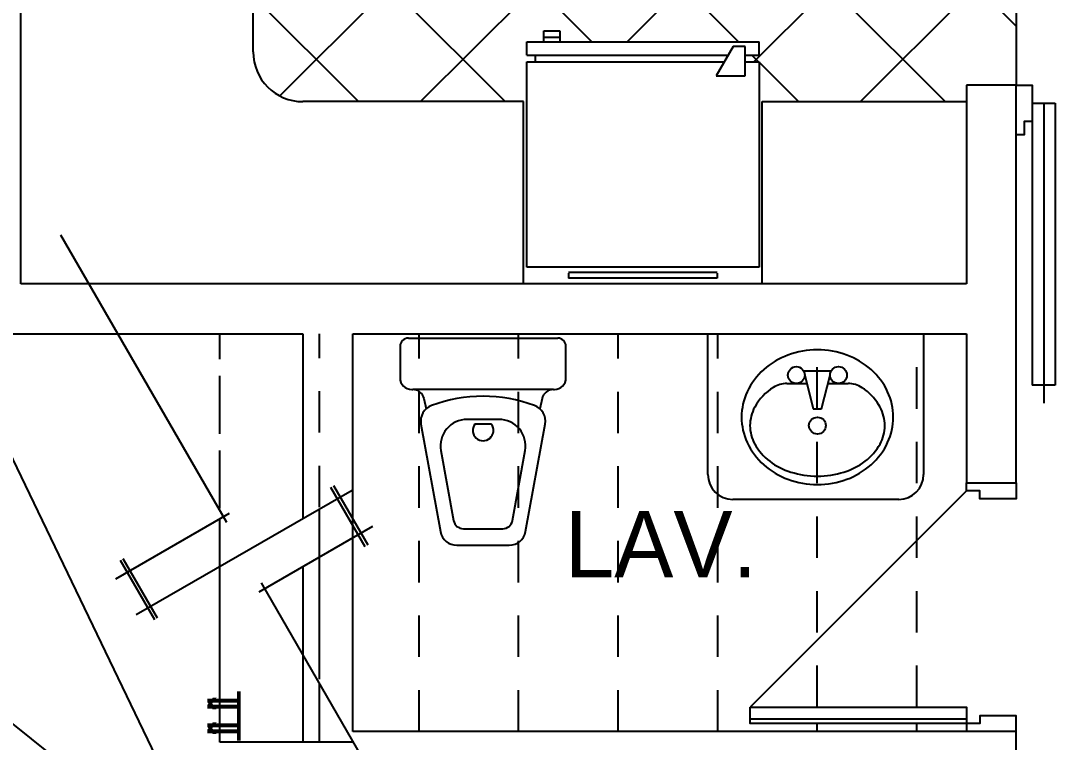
# Model space of a CAD drawing. Header units: inches. Extents: x 105.6 to 147.4, y 37.5 to 62.2.
# Drawn here: x 107.365 to 110.483, y 46.88 to 49.056 of the extents above; entities that cross this region are included whole.
import ezdxf
from ezdxf.enums import TextEntityAlignment as Align

# ---------------------------------------------------------------- set-up
doc = ezdxf.new("R2010")
doc.units = ezdxf.units.IN
doc.header["$MEASUREMENT"] = 0
doc.linetypes.add('HIDDEN', pattern=[9.525, 6.35, -3.175])
doc.linetypes.add('HIDDEN2', pattern=[0.1875, 0.125, -0.0625])
for name, color, linetype in [('Gradas', 1, 'Continuous'), ('Layer2', 4, 'Continuous'), ('muebles.', 1, 'Continuous'), ('Paredes', 5, 'Continuous'), ('ptyvt', 2, 'Continuous'), ('puertas y ventanas', 1, 'Continuous')]:
    doc.layers.add(name, color=color, linetype=linetype)
doc.layers.add('TEXTO', color=2, linetype='Continuous', lineweight=15)
doc.styles.add('STYLE1', font='archfree.shx')

# ---------------------------------------------------------------- blocks, each defined once
blk = doc.blocks.new('LAVABO')
at = {"color": 1}
for p, q in [((-0.778, -0.0803), (-0.695, -0.0803)), ((-0.7746, -0.093), (-0.7492, -0.1946)), ((-0.7238, -0.1946), (-0.6984, -0.093)), ((-0.8287, -0.1184), (-0.7683, -0.1184)), ((-0.7048, -0.1184), (-0.6442, -0.1184)), ((-0.7492, -0.1946), (-0.7238, -0.1946))]:
    blk.add_line(p, q, dxfattribs=at)
blk.add_lwpolyline([(-0.5079, -0.22, 0.109452), (-0.5249, -0.1434, 0.102376), (-0.5749, -0.0763, 0.093737), (-0.6478, -0.0326, 0.088426), (-0.7365, -0.0168, 0.088426), (-0.8252, -0.0326, 0.093737), (-0.8981, -0.0763, 0.102376), (-0.9481, -0.1434, 0.109452), (-0.9651, -0.22, 0.109452), (-0.9481, -0.2965, 0.102376), (-0.8981, -0.3637, 0.093737), (-0.8252, -0.4074, 0.088426), (-0.7365, -0.4232, 0.088426), (-0.6478, -0.4074, 0.093737), (-0.5749, -0.3637, 0.102376), (-0.5249, -0.2965, 0.109452)], format="xyb", close=True, dxfattribs=at)
for centre in [(-0.8, -0.093), (-0.673, -0.093), (-0.7365, -0.2454)]:
    blk.add_circle(centre, 0.0254, dxfattribs=at)
for centre, radius, start, end in [((-0.8287, -0.1946), 0.0762, 90, 122.2598), ((-0.6442, -0.1946), 0.0762, 56.0955, 90), ((-0.7819, -0.2686), 0.1638, 122.2598, 151.0888), ((-0.7186, -0.3053), 0.2096, 53.1301, 56.0955), ((-0.6911, -0.2686), 0.1638, 28.9112, 53.1301), ((-0.824, -0.2454), 0.1157, 151.0888, 180), ((-0.649, -0.2454), 0.1157, 0, 28.9112), ((-0.824, -0.2454), 0.1157, 180, 208.9112), ((-0.649, -0.2454), 0.1157, 331.0888, 0), ((-0.7819, -0.2221), 0.1638, 208.9112, 233.1301), ((-0.6911, -0.2221), 0.1638, 306.8699, 331.0888), ((-0.7544, -0.1855), 0.2096, 233.1301, 252.7421), ((-0.7186, -0.1855), 0.2096, 287.2579, 306.8699), ((-0.7365, -0.1277), 0.27, 252.7421, 270), ((-0.7365, -0.1277), 0.27, 270, 287.2579)]:
    blk.add_arc(centre, radius, start, end, dxfattribs=at)
blk = doc.blocks.new('MUBA02PL')
at = {"color": 0, "linetype": 'ByBlock'}
for p, q in [((0.1453, 0.25), (0.05, 0.25)), ((0.025, -0.225), (0.025, 0.225)), ((0.1803, 0.212), (0.1803, 0.215)), ((0.1803, 0.212), (0.1803, -0.212)), ((0.2077, 0.1779), (0.2382, 0.171)), ((0.6089, 0.1284), (0.2844, 0.187)), ((0.65, -0.0792), (0.65, 0.0792)), ((0.2844, -0.187), (0.6089, -0.1284)), ((0.2077, -0.1779), (0.2382, -0.171)), ((0.1803, -0.215), (0.1803, -0.212)), ((0.05, -0.25), (0.1453, -0.25))]:
    blk.add_line(p, q, dxfattribs=at)
for points in [[(0.5753, 0.0888), (0.3647, 0.1268, 0.467538), (0.2705, 0.0481), (0.2705, -0.0481, 0.467538), (0.3647, -0.1268), (0.5753, -0.0888, 0.362827), (0.6, -0.0593), (0.6, 0.0593, 0.362827)], [(0.285, -0.025, 2), (0.285, 0.025)]]:
    blk.add_lwpolyline(points, format="xyb", close=True, dxfattribs=at)
for centre, radius, start, end in [((0.05, 0.225), 0.025, 90, 180), ((0.1453, 0.215), 0.035, 0, 90), ((0.2153, 0.212), 0.035, 180, 257.3856), ((0.2755, 0.1378), 0.05, 79.7685, 159.3632), ((0.6415, 0), 0.441, 159.3632, 200.6368), ((0.6, 0.0792), 0.05, 0, 79.7685), ((0.6, -0.0792), 0.05, 280.2315, 0), ((0.2755, -0.1378), 0.05, 200.6368, 280.2315), ((0.2153, -0.212), 0.035, 102.6144, 180), ((0.1453, -0.215), 0.035, 270, 0), ((0.05, -0.225), 0.025, 180, 270)]:
    blk.add_arc(centre, radius, start, end, dxfattribs=at)

msp = doc.modelspace()

# ---------------------------------------------------------------- hatches: boundary and pattern name
at = {"layer": 'Layer2'}
h = msp.add_hatch(dxfattribs=at)
h.set_pattern_fill('NET', color=14, scale=2.5, angle=135, style=0)
h.set_pattern_definition([(135, (49.69826, -6.96607), (-0.2209709, -0.2209709), []), (225, (49.69826, -6.96607), (0.2209709, -0.2209709), [])])
h.paths.add_polyline_path([(109.451, 51.4751), (109.451, 51.489), (109.4438, 51.489), (109.4438, 51.4998), (109.3843, 51.4998), (109.3843, 51.489), (109.3754, 51.489), (109.3754, 51.4751), (109.3333, 51.4751), (109.3333, 51.489), (109.3261, 51.489), (109.3261, 51.4998), (109.1751, 51.4998), (109.1751, 51.4742, -0.414214), (109.1651, 51.4642), (109.1597, 51.4642), (109.1597, 51.4584), (109.1193, 51.4584), (109.1193, 51.4642), (109.1144, 51.4642, -0.414214), (109.1044, 51.4742), (109.1044, 51.4998), (108.9566, 51.4998), (108.9566, 51.489), (108.9477, 51.489), (108.9477, 51.4751), (108.9056, 51.4751), (108.9056, 51.489), (108.8984, 51.489), (108.8984, 51.4998), (108.8388, 51.4998), (108.8388, 51.489), (108.83, 51.489), (108.83, 51.4751), (108.7878, 51.4751), (108.7878, 51.489), (108.7806, 51.489), (108.7806, 51.4998), (108.7041, 51.4998), (108.7041, 51.5624), (108.6905, 51.5624), (108.2155, 51.5624, 0.414214), (108.0655, 51.4124), (108.0655, 48.9624, 0.414214), (108.2155, 48.8124), (108.8801, 48.8124), (108.8901, 48.8124), (108.8901, 48.9328), (108.916, 48.9328), (108.916, 48.9528), (108.8899, 48.9528), (108.8899, 48.9928), (108.942, 48.9928), (108.942, 49.0256), (108.9894, 49.0256), (108.9894, 48.9928), (109.5909, 48.9928), (109.5909, 48.9528), (109.5482, 48.9528), (109.5482, 48.9328), (109.5901, 48.9328), (109.5901, 48.8124), (109.6001, 48.8124), (110.2155, 48.8124), (110.2155, 48.8624), (110.3655, 48.8624), (110.3655, 51.5124), (110.2155, 51.5124), (110.2155, 51.5624), (109.5905, 51.5624), (109.5769, 51.5624), (109.5769, 51.4998), (109.502, 51.4998), (109.502, 51.489), (109.4932, 51.489), (109.4932, 51.4751)])
h.paths.add_polyline_path([(108.5559, 50.066, -1), (108.3734, 50.066, -1)], flags=16)
h.paths.add_polyline_path([(108.5992, 50.067), (110.0292, 50.067), (110.0292, 50.227), (108.5992, 50.227)], flags=24)
h.paths.add_polyline_path([(108.8819, 50.2596), (109.6673, 50.2596), (109.6673, 50.4372), (108.8819, 50.4372)], flags=24)

# ---------------------------------------------------------------- linework, layer by layer
at = {"color": 2}
msp.add_line((110.4831, 48.8076), (110.4831, 47.9576), dxfattribs=at)
at = {"layer": 'Gradas', "color": 1, "linetype": 'HIDDEN2'}
for p, q in [((107.9655, 47.4099), (107.9655, 48.1124)), ((107.9655, 47.5856), (107.9655, 48.1124)), ((107.9655, 47.5856), (107.9655, 48.1124)), ((107.9655, 47.4099), (107.9655, 48.1124)), ((108.2655, 47.5889), (108.2655, 48.1124)), ((108.2655, 47.5889), (108.2655, 48.1124)), ((108.5655, 46.9124), (108.5655, 48.1124)), ((108.8655, 46.9124), (108.8655, 48.1124)), ((109.1655, 46.9124), (109.1655, 48.1124)), ((109.1655, 46.9124), (109.1655, 48.1124)), ((109.4655, 46.9124), (109.4655, 48.1124)), ((109.4655, 46.9124), (109.4655, 48.1124)), ((109.7655, 46.9862), (109.7655, 48.1124)), ((109.7655, 46.9862), (109.7655, 48.1124)), ((110.0655, 46.9862), (110.0655, 48.1124))]:
    msp.add_line(p, q, dxfattribs=at)
at = {"layer": 'Gradas', "color": 1}
for p, q in [((107.7735, 46.8361), (107.2117, 48.0026)), ((107.7735, 46.8361), (107.2117, 48.0026)), ((108.2655, 47.4417), (108.2655, 47.582)), ((108.2655, 47.4417), (108.2655, 47.582)), ((107.6195, 46.7133), (106.6754, 47.4662)), ((107.6195, 46.7133), (106.6754, 47.4662)), ((107.9655, 46.8799), (107.9655, 47.4099)), ((107.9655, 46.8799), (107.9655, 47.4099)), ((108.2155, 47.1449), (108.2155, 46.8799)), ((108.2155, 47.1449), (108.2155, 46.8799)), ((108.2655, 46.8799), (108.2655, 47.0583)), ((108.2655, 46.8799), (108.2655, 47.0583))]:
    msp.add_line(p, q, dxfattribs=at)
at = {"layer": 'Gradas', "color": 7, "linetype": 'HIDDEN'}
for p, q in [((107.9655, 47.4199), (107.9655, 47.5542)), ((107.9655, 47.4199), (107.9655, 47.5542)), ((108.2655, 47.0704), (108.2655, 47.4388)), ((108.2655, 47.0704), (108.2655, 47.4388)), ((109.7655, 46.9124), (109.7655, 46.9362)), ((109.7655, 46.9124), (109.7655, 46.9362)), ((110.0655, 46.9124), (110.0655, 46.9362)), ((110.0655, 46.9124), (110.0655, 46.9362))]:
    msp.add_line(p, q, dxfattribs=at)
at = {"layer": 'muebles.', "color": 2}
for p, q in [((108.0655, 48.9624), (108.0655, 51.4124)), ((108.0655, 48.9624), (108.0655, 51.4124)), ((108.8801, 48.8124), (108.2155, 48.8124)), ((108.8801, 48.8124), (108.2155, 48.8124)), ((108.8801, 48.2624), (108.8801, 48.8124)), ((108.8801, 48.2624), (108.8801, 48.8124)), ((109.6001, 48.8124), (110.2155, 48.8124)), ((109.6001, 48.2624), (109.6001, 48.8124)), ((109.6155, 48.8124), (110.2155, 48.8124)), ((108.367, 46.8799), (107.9655, 46.8799)), ((108.367, 46.8799), (107.9655, 46.8799))]:
    msp.add_line(p, q, dxfattribs=at)
at = {"layer": 'muebles.', "color": 1}
for p, q in [((108.942, 49.0256), (108.9894, 49.0256)), ((108.942, 48.9928), (108.942, 49.0256)), ((108.942, 48.9928), (108.942, 49.0256)), ((108.942, 49.0256), (108.9894, 49.0256)), ((108.9894, 49.0256), (108.9894, 48.9928)), ((108.9894, 49.0256), (108.9894, 48.9928)), ((108.8899, 48.9928), (109.5909, 48.9928)), ((108.8899, 48.9528), (108.8899, 48.9928)), ((108.8899, 48.9528), (108.8899, 48.9928)), ((108.8899, 48.9928), (109.5909, 48.9928)), ((108.942, 49.0066), (108.9894, 49.0066)), ((108.942, 49.0066), (108.9894, 49.0066)), ((109.5909, 48.9528), (109.5909, 48.9928)), ((109.5909, 48.9528), (109.5909, 48.9928)), ((109.5127, 48.9781), (109.4606, 48.8904)), ((109.5127, 48.9781), (109.4606, 48.8904)), ((109.5482, 48.9781), (109.5127, 48.9781)), ((109.5482, 48.9781), (109.5127, 48.9781)), ((109.5482, 48.8904), (109.5482, 48.9781)), ((109.5482, 48.8904), (109.5482, 48.9781)), ((108.8899, 48.9528), (109.4977, 48.9528)), ((108.8899, 48.9528), (109.4977, 48.9528)), ((108.8901, 48.9328), (109.4858, 48.9328)), ((108.8901, 48.3128), (108.8901, 48.9328)), ((108.8901, 48.3128), (108.8901, 48.9328)), ((108.8901, 48.9328), (109.4858, 48.9328)), ((108.916, 48.9328), (108.916, 48.9528)), ((108.916, 48.9328), (108.916, 48.9528)), ((109.5482, 48.9528), (109.5909, 48.9528)), ((109.5482, 48.9528), (109.5909, 48.9528)), ((109.5482, 48.9328), (109.5901, 48.9328)), ((109.5482, 48.9328), (109.5901, 48.9328)), ((109.5901, 48.9328), (109.5901, 48.3128)), ((109.5901, 48.9328), (109.5901, 48.3128)), ((109.4606, 48.8904), (109.5482, 48.8904)), ((109.4606, 48.8904), (109.5482, 48.8904)), ((109.5901, 48.3128), (108.8901, 48.3128)), ((109.5901, 48.3128), (108.8901, 48.3128)), ((109.4639, 48.2973), (109.0163, 48.2973)), ((109.4639, 48.2973), (109.0163, 48.2973)), ((109.0163, 48.2951), (109.0163, 48.2796)), ((109.0163, 48.2951), (109.0163, 48.2796)), ((109.4639, 48.2796), (109.0163, 48.2796)), ((109.4639, 48.2796), (109.0163, 48.2796)), ((109.4639, 48.2951), (109.4639, 48.2796)), ((109.4639, 48.2951), (109.4639, 48.2796)), ((109.4362, 47.6874), (109.4362, 48.1124)), ((109.4362, 47.6874), (109.4362, 48.1124)), ((110.0862, 48.1124), (110.0862, 47.6874)), ((110.0862, 48.1124), (110.0862, 47.6874)), ((110.0112, 47.6124), (109.5112, 47.6124)), ((110.0112, 47.6124), (109.5112, 47.6124))]:
    msp.add_line(p, q, dxfattribs=at)
at = {"layer": 'muebles.', "color": 2}
msp.add_arc((108.2155, 48.9624), 0.15, 180, 270, dxfattribs=at)
msp.add_arc((108.2155, 48.9624), 0.15, 180, 270, dxfattribs=at)
at = {"layer": 'muebles.', "color": 1}
for centre, start, end in [((109.5112, 47.6874), 180, 270), ((109.5112, 47.6874), 180, 270), ((110.0112, 47.6874), 270, 0), ((110.0112, 47.6874), 270, 0)]:
    msp.add_arc(centre, 0.075, start, end, dxfattribs=at)
at = {"layer": 'Paredes', "color": 5}
for p, q in [((107.3655, 48.2624), (107.3655, 49.1874)), ((107.3655, 48.2624), (107.3655, 49.1874)), ((110.3655, 48.8624), (110.2155, 48.8624)), ((110.2155, 48.8624), (110.2155, 48.2624)), ((110.2155, 48.8624), (110.2155, 48.2624)), ((110.3655, 48.8624), (110.2155, 48.8624)), ((110.3655, 47.6624), (110.3655, 48.8624)), ((110.3655, 47.6624), (110.3655, 48.8624)), ((110.2155, 48.2624), (107.3655, 48.2624)), ((110.2155, 48.2624), (107.3655, 48.2624)), ((107.3216, 48.1124), (108.2155, 48.1124)), ((107.3216, 48.1124), (108.2155, 48.1124)), ((108.2155, 48.1124), (108.2155, 47.5542)), ((108.2155, 48.1124), (108.2155, 47.5542)), ((108.3655, 46.9124), (108.3655, 48.1124)), ((108.3655, 48.1124), (110.2155, 48.1124)), ((108.3655, 48.1124), (110.2155, 48.1124)), ((108.3655, 46.9124), (108.3655, 48.1124)), ((110.2155, 48.1124), (110.2155, 47.6624)), ((110.2155, 48.1124), (110.2155, 47.6624)), ((110.2155, 47.6624), (110.3655, 47.6624)), ((110.2155, 47.6624), (110.3655, 47.6624)), ((108.2155, 47.4099), (108.2155, 47.1449)), ((108.2155, 47.4099), (108.2155, 47.1449)), ((110.3655, 46.9124), (108.3655, 46.9124)), ((110.3655, 46.9124), (108.3655, 46.9124)), ((110.3655, 46.7624), (110.3655, 46.9124)), ((110.3655, 46.7624), (110.3655, 46.9124))]:
    msp.add_line(p, q, dxfattribs=at)
at = {"layer": 'ptyvt', "linetype": 'Continuous'}
for p, q in [((110.4131, 48.8076), (110.4831, 48.8076)), ((110.4131, 48.8076), (110.4131, 47.9576)), ((110.4831, 48.8076), (110.4831, 47.9576)), ((110.4831, 47.9576), (110.4131, 47.9576))]:
    msp.add_line(p, q, dxfattribs=at)
at = {"layer": 'ptyvt', "color": 1, "linetype": 'Continuous'}
msp.add_line((110.4481, 48.8076), (110.4481, 47.9026), dxfattribs=at)
at = {"layer": 'puertas y ventanas'}
for p, q in [((110.3655, 51.5124), (110.3655, 48.8624)), ((109.5631, 46.9512), (110.2155, 46.9512)), ((109.5631, 46.9512), (110.2155, 46.9512))]:
    msp.add_line(p, q, dxfattribs=at)
at = {"layer": 'puertas y ventanas', "color": 3}
for p, q in [((107.9858, 47.5428), (107.4855, 48.4093)), ((107.9858, 47.5428), (107.4855, 48.4093)), ((108.2991, 47.6497), (108.4025, 47.4707)), ((108.2991, 47.6497), (108.4025, 47.4707)), ((108.3078, 47.6547), (108.4112, 47.4757)), ((108.3078, 47.6547), (108.4112, 47.4757)), ((108.3636, 47.6397), (107.7129, 47.264)), ((108.3636, 47.6397), (107.7129, 47.264)), ((107.9931, 47.5701), (107.6504, 47.3723)), ((107.9931, 47.5701), (107.6504, 47.3723)), ((108.0834, 47.3336), (108.4261, 47.5315)), ((108.0834, 47.3336), (108.4261, 47.5315)), ((107.7774, 47.2541), (107.674, 47.4331)), ((107.7774, 47.2541), (107.674, 47.4331)), ((107.7687, 47.2491), (107.6654, 47.4281)), ((107.7687, 47.2491), (107.6654, 47.4281)), ((108.6087, 46.4639), (108.0908, 47.361)), ((108.6087, 46.4639), (108.0908, 47.361))]:
    msp.add_line(p, q, dxfattribs=at)
at = {"layer": 'puertas y ventanas', "color": 1}
msp.add_line((110.2155, 47.6386), (109.5631, 46.9862), dxfattribs=at)
msp.add_line((110.2155, 47.6386), (109.5631, 46.9862), dxfattribs=at)
at = {"layer": 'puertas y ventanas', "color": 2}
for points in [[(110.3655, 48.8624), (110.4131, 48.8624), (110.4131, 48.7528), (110.3893, 48.7528), (110.3893, 48.7124), (110.3655, 48.7124)], [(110.3655, 48.8624), (110.4131, 48.8624), (110.4131, 48.7528), (110.3893, 48.7528), (110.3893, 48.7124), (110.3655, 48.7124)], [(110.3655, 47.6624), (110.3655, 47.6148), (110.2559, 47.6148), (110.2559, 47.6386), (110.2155, 47.6386), (110.2155, 47.6624)], [(110.3655, 47.6624), (110.3655, 47.6148), (110.2559, 47.6148), (110.2559, 47.6386), (110.2155, 47.6386), (110.2155, 47.6624)], [(110.3655, 46.9124), (110.3655, 46.96), (110.2559, 46.96), (110.2559, 46.9362), (110.2155, 46.9362), (110.2155, 46.9124)]]:
    msp.add_lwpolyline(points, dxfattribs=at)
at = {"layer": 'puertas y ventanas'}
msp.add_lwpolyline([(109.5631, 46.9862), (110.2155, 46.9862), (110.2155, 46.9362), (109.5631, 46.9362)], close=True, dxfattribs=at)
msp.add_lwpolyline([(109.5631, 46.9862), (110.2155, 46.9862), (110.2155, 46.9362), (109.5631, 46.9362)], close=True, dxfattribs=at)
at = {"layer": 'puertas y ventanas', "color": 1}
msp.add_lwpolyline([(110.3655, 46.9124), (110.3655, 46.96), (110.2559, 46.96), (110.2559, 46.9362), (110.2155, 46.9362), (110.2155, 46.9124)], dxfattribs=at)

# ---------------------------------------------------------------- block references
at = {"layer": 'muebles.', "color": 1, "rotation": 270}
msp.add_blockref('MUBA02PL', (108.7583, 48.1243), dxfattribs=at)
msp.add_blockref('MUBA02PL', (108.7583, 48.1243), dxfattribs=at)
at = {"layer": 'muebles.'}
msp.add_blockref('LAVABO', (110.5026, 48.0806), dxfattribs=at)
msp.add_blockref('LAVABO', (110.5026, 48.0806), dxfattribs=at)

# ---------------------------------------------------------------- texts
at = {"layer": 'Gradas', "color": 2, "style": 'STYLE1'}
msp.add_text('11', height=0.1, rotation=90, dxfattribs=at).set_placement((108.0274, 46.9661), align=Align.CENTER)
at = {"layer": 'Gradas', "color": 2, "style": 'STYLE1', "text_generation_flag": 2}
msp.add_text('11', height=0.1, rotation=90, dxfattribs=at).set_placement((108.0274, 46.9528), align=Align.CENTER)
at = {"layer": 'TEXTO'}
msp.add_text('LAV.', height=0.2, dxfattribs=at).set_placement((109.0049, 47.3776))

doc.saveas('drawing.dxf')
